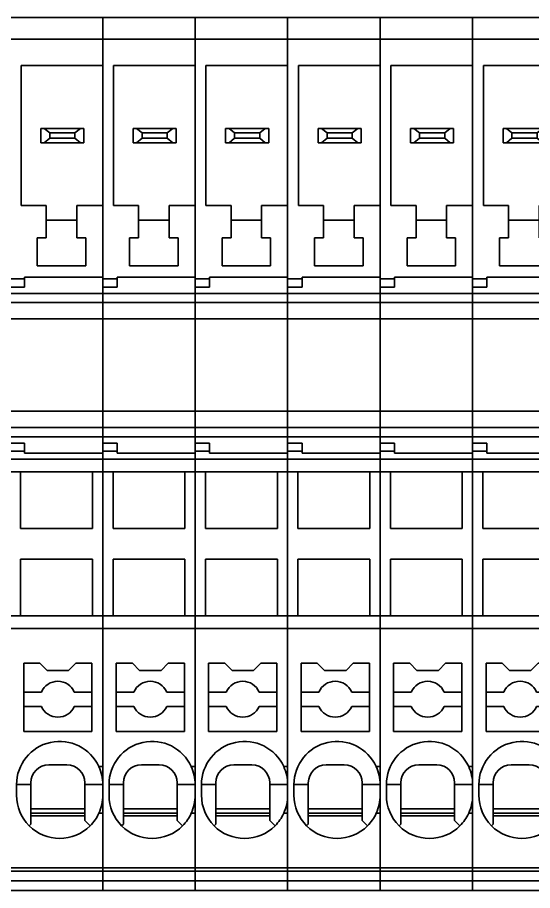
# Model space of a CAD drawing. Header units: millimetres. Extents: x 7 to 587, y 2 to 418.
# Drawn here: x 204.6 to 233.29, y 221 to 269.6 of the extents above; entities that cross this region are included whole.
import ezdxf

# ---------------------------------------------------------------- set-up
doc = ezdxf.new("R2010")
doc.units = ezdxf.units.MM
doc.layers.add('GR1_01', color=7, linetype='Continuous')

# ---------------------------------------------------------------- blocks, each defined once
blk = doc.blocks.new('BLKF068')
at = {"layer": 'GR1_01', "color": 3, "linetype": 'Continuous', "lineweight": 35}
for p, q in [((204.2, 268.4), (204.2, 269.6)), ((209.35, 269.6), (204.2, 269.6)), ((209.35, 269.6), (209.35, 268.4)), ((209.35, 268.4), (204.2, 268.4)), ((204.2, 255.049), (204.2, 268.4)), ((209.35, 268.4), (209.35, 266.925)), ((204.8, 266.925), (209.35, 266.925)), ((204.8, 259.125), (204.8, 266.925)), ((209.35, 259.125), (209.35, 266.925)), ((206.084, 263.425), (205.895, 263.425)), ((205.895, 263.425), (205.895, 262.625)), ((206.395, 263.175), (206.084, 263.425)), ((208.106, 263.425), (206.084, 263.425)), ((208.106, 263.425), (207.795, 263.175)), ((208.295, 263.425), (208.106, 263.425)), ((208.295, 262.625), (208.295, 263.425)), ((207.795, 263.175), (206.395, 263.175)), ((206.395, 263.175), (206.395, 262.875)), ((207.795, 262.875), (207.795, 263.175)), ((205.895, 262.625), (206.084, 262.625)), ((206.084, 262.625), (206.395, 262.875)), ((206.084, 262.625), (208.106, 262.625)), ((206.395, 262.875), (207.795, 262.875)), ((207.795, 262.875), (208.106, 262.625)), ((208.106, 262.625), (208.295, 262.625)), ((206.2, 259.125), (204.8, 259.125)), ((206.2, 258.325), (206.2, 259.125)), ((207.9, 259.125), (207.9, 258.325)), ((209.35, 259.125), (207.9, 259.125)), ((209.35, 259.125), (209.35, 255.15)), ((206.2, 257.325), (206.2, 258.325)), ((206.2, 258.325), (207.9, 258.325)), ((207.9, 258.325), (207.9, 257.325)), ((205.7, 257.325), (206.2, 257.325)), ((205.7, 255.775), (205.7, 257.325)), ((207.9, 257.325), (208.4, 257.325)), ((208.4, 257.325), (208.4, 255.775)), ((208.4, 255.775), (205.7, 255.775)), ((205, 255.049), (204.2, 255.049)), ((204.2, 254.593), (204.2, 255.049)), ((209.35, 255.15), (205, 255.15)), ((205, 255.049), (205, 255.15)), ((205, 255.049), (205, 254.593)), ((209.35, 255.15), (209.35, 254.24)), ((205, 254.593), (204.2, 254.593)), ((204.2, 254.24), (204.2, 254.593)), ((204.2, 253.728), (204.2, 254.24)), ((204.2, 254.24), (209.35, 254.24)), ((209.35, 253.728), (209.35, 254.24)), ((209.35, 253.728), (204.2, 253.728)), ((204.2, 253.728), (204.2, 252.816)), ((209.35, 253.728), (209.35, 252.816)), ((204.2, 252.816), (209.35, 252.816)), ((204.2, 247.684), (204.2, 252.816)), ((209.35, 252.816), (209.35, 247.684)), ((204.2, 247.684), (209.35, 247.684)), ((204.2, 247.684), (204.2, 246.772)), ((209.35, 246.772), (209.35, 247.684)), ((209.35, 246.772), (204.2, 246.772)), ((204.2, 246.772), (204.2, 246.26)), ((209.35, 246.772), (209.35, 246.26)), ((204.2, 246.26), (209.35, 246.26)), ((204.2, 245.907), (204.2, 246.26)), ((209.35, 245.35), (209.35, 246.26)), ((205, 245.907), (204.2, 245.907)), ((204.2, 245.451), (204.2, 245.907)), ((205, 245.451), (204.2, 245.451)), ((204.2, 245.018), (204.2, 245.451)), ((205, 245.907), (205, 245.451)), ((205, 245.451), (205, 245.35)), ((204.2, 245.018), (209.35, 245.018)), ((204.2, 245.018), (204.2, 244.3)), ((209.35, 245.35), (205, 245.35)), ((209.35, 245.018), (209.35, 245.35)), ((209.35, 244.3), (209.35, 245.018)), ((204.2, 244.3), (204.2, 236.3)), ((204.2, 244.3), (204.775, 244.3)), ((204.775, 241.15), (204.775, 244.3)), ((204.775, 244.3), (208.775, 244.3)), ((208.775, 244.3), (208.775, 241.15)), ((208.775, 244.3), (209.35, 244.3)), ((209.35, 236.3), (209.35, 244.3)), ((208.775, 241.15), (204.775, 241.15)), ((204.775, 239.45), (208.775, 239.45)), ((204.775, 236.3), (204.775, 239.45)), ((208.775, 239.45), (208.775, 236.3)), ((204.2, 236.3), (204.2, 235.582)), ((204.775, 236.3), (204.2, 236.3)), ((208.775, 236.3), (204.775, 236.3)), ((209.35, 236.3), (208.775, 236.3)), ((209.35, 235.582), (209.35, 236.3)), ((209.35, 235.582), (204.2, 235.582)), ((204.2, 235.582), (204.2, 222.256)), ((209.35, 235.582), (209.35, 227.9)), ((204.95, 233.65), (205.85, 233.65)), ((204.95, 232.05), (204.95, 233.65)), ((205.85, 233.65), (206.25, 233.25)), ((207.45, 233.25), (207.85, 233.65)), ((207.85, 233.65), (208.75, 233.65)), ((208.75, 233.65), (208.75, 232.05)), ((206.25, 233.25), (207.45, 233.25)), ((204.95, 231.25), (204.95, 232.05)), ((204.95, 232.05), (205.933, 232.05)), ((207.767, 232.05), (208.75, 232.05)), ((208.75, 232.05), (208.75, 231.25)), ((204.95, 229.85), (204.95, 231.25)), ((205.933, 231.25), (204.95, 231.25)), ((208.75, 231.25), (207.767, 231.25)), ((208.75, 231.25), (208.75, 229.85)), ((208.75, 229.85), (204.95, 229.85)), ((209.35, 227.9), (209.132, 227.9)), ((209.35, 227.9), (209.35, 226.9)), ((205.35, 227), (205.35, 226.9)), ((208.35, 227), (208.35, 226.9)), ((204.55, 226.9), (204.55, 226.3)), ((205.35, 226.9), (204.55, 226.9)), ((205.35, 225.55), (205.35, 226.9)), ((208.35, 226.9), (209.35, 226.9)), ((208.35, 225.55), (208.35, 226.9)), ((209.35, 226.9), (209.35, 226.3)), ((209.35, 225.3), (209.35, 226.3)), ((205.35, 225.3), (205.35, 225.55)), ((205.35, 225.55), (208.35, 225.55)), ((208.35, 225.3), (208.35, 225.55)), ((205.35, 225.15), (205.35, 225.3)), ((205.35, 225.3), (208.35, 225.3)), ((205.35, 225.15), (208.35, 225.15)), ((205.35, 224.7), (205.35, 225.15)), ((208.35, 225.15), (208.35, 225.3)), ((208.35, 224.9), (208.35, 225.15)), ((209.132, 225.3), (209.35, 225.3)), ((209.35, 222.256), (209.35, 225.3)), ((205.253, 224.603), (205.35, 224.7)), ((208.35, 224.9), (208.647, 224.603)), ((209.35, 222.256), (204.2, 222.256)), ((204.2, 222.256), (204.2, 222.087)), ((209.35, 222.256), (209.35, 222.087)), ((209.35, 222.087), (204.2, 222.087)), ((204.2, 222.087), (204.2, 221.548)), ((209.35, 222.087), (209.35, 221.548)), ((209.35, 221.548), (204.2, 221.548)), ((204.2, 221.548), (204.2, 221)), ((209.35, 221), (209.35, 221.548)), ((209.35, 221), (204.2, 221))]:
    blk.add_line(p, q, dxfattribs=at)
for centre, radius, start, end in [((206.85, 231.65), 1, 23.5782, 156.4218), ((206.85, 231.65), 1, 203.5782, 336.4218), ((206.95, 226.9), 2.4, 24.6243, 180), ((206.35, 227), 1, 90, 180), ((207.35, 227), 1, 0, 90), ((206.95, 226.9), 2.4, 0, 24.6243), ((206.95, 226.3), 2.4, 180, 225), ((206.95, 226.3), 2.4, 335.3757, 0), ((206.95, 226.3), 2.4, 315, 335.3757), ((206.95, 226.3), 2.4, 225, 315)]:
    blk.add_arc(centre, radius, start, end, dxfattribs=at)
blk.add_open_spline([(206.35, 228), (206.389, 228), (206.464, 228), (206.579, 228), (206.699, 228), (206.829, 228), (206.963, 228), (207.097, 228), (207.226, 228), (207.309, 228), (207.35, 228)], degree=3, knots=[0, 0, 0, 0, 0.118021, 0.223255, 0.346586, 0.477449, 0.613456, 0.74891, 0.878338, 1, 1, 1, 1], dxfattribs=at)
blk = doc.blocks.new('BLKF069')
at = {"layer": 'GR1_01', "color": 3, "linetype": 'Continuous', "lineweight": 35}
for p, q in [((209.35, 268.4), (209.35, 269.6)), ((214.5, 269.6), (209.35, 269.6)), ((214.5, 269.6), (214.5, 268.4)), ((214.5, 268.4), (209.35, 268.4)), ((209.35, 255.049), (209.35, 268.4)), ((214.5, 268.4), (214.5, 266.925)), ((209.95, 266.925), (214.5, 266.925)), ((209.95, 259.125), (209.95, 266.925)), ((214.5, 259.125), (214.5, 266.925)), ((211.234, 263.425), (211.045, 263.425)), ((211.045, 263.425), (211.045, 262.625)), ((211.545, 263.175), (211.234, 263.425)), ((213.256, 263.425), (211.234, 263.425)), ((213.256, 263.425), (212.945, 263.175)), ((213.445, 263.425), (213.256, 263.425)), ((213.445, 262.625), (213.445, 263.425)), ((212.945, 263.175), (211.545, 263.175)), ((211.545, 263.175), (211.545, 262.875)), ((212.945, 262.875), (212.945, 263.175)), ((211.045, 262.625), (211.234, 262.625)), ((211.234, 262.625), (211.545, 262.875)), ((211.234, 262.625), (213.256, 262.625)), ((211.545, 262.875), (212.945, 262.875)), ((212.945, 262.875), (213.256, 262.625)), ((213.256, 262.625), (213.445, 262.625)), ((211.35, 259.125), (209.95, 259.125)), ((211.35, 258.325), (211.35, 259.125)), ((213.05, 259.125), (213.05, 258.325)), ((214.5, 259.125), (213.05, 259.125)), ((214.5, 259.125), (214.5, 255.15)), ((211.35, 257.325), (211.35, 258.325)), ((211.35, 258.325), (213.05, 258.325)), ((213.05, 258.325), (213.05, 257.325)), ((210.85, 257.325), (211.35, 257.325)), ((210.85, 255.775), (210.85, 257.325)), ((213.05, 257.325), (213.55, 257.325)), ((213.55, 257.325), (213.55, 255.775)), ((213.55, 255.775), (210.85, 255.775)), ((210.15, 255.049), (209.35, 255.049)), ((209.35, 254.593), (209.35, 255.049)), ((214.5, 255.15), (210.15, 255.15)), ((210.15, 255.049), (210.15, 255.15)), ((210.15, 255.049), (210.15, 254.593)), ((214.5, 255.15), (214.5, 254.24)), ((210.15, 254.593), (209.35, 254.593)), ((209.35, 254.24), (209.35, 254.593)), ((209.35, 253.728), (209.35, 254.24)), ((209.35, 254.24), (214.5, 254.24)), ((214.5, 253.728), (214.5, 254.24)), ((214.5, 253.728), (209.35, 253.728)), ((209.35, 253.728), (209.35, 252.816)), ((214.5, 253.728), (214.5, 252.816)), ((209.35, 252.816), (214.5, 252.816)), ((209.35, 247.684), (209.35, 252.816)), ((214.5, 252.816), (214.5, 247.684)), ((209.35, 247.684), (214.5, 247.684)), ((209.35, 247.684), (209.35, 246.772)), ((214.5, 246.772), (214.5, 247.684)), ((214.5, 246.772), (209.35, 246.772)), ((209.35, 246.772), (209.35, 246.26)), ((214.5, 246.772), (214.5, 246.26)), ((209.35, 246.26), (214.5, 246.26)), ((209.35, 245.907), (209.35, 246.26)), ((214.5, 245.35), (214.5, 246.26)), ((210.15, 245.907), (209.35, 245.907)), ((209.35, 245.451), (209.35, 245.907)), ((210.15, 245.451), (209.35, 245.451)), ((209.35, 245.018), (209.35, 245.451)), ((210.15, 245.907), (210.15, 245.451)), ((210.15, 245.451), (210.15, 245.35)), ((209.35, 245.018), (214.5, 245.018)), ((209.35, 245.018), (209.35, 244.3)), ((214.5, 245.35), (210.15, 245.35)), ((214.5, 245.018), (214.5, 245.35)), ((214.5, 244.3), (214.5, 245.018)), ((209.35, 244.3), (209.35, 236.3)), ((209.35, 244.3), (209.925, 244.3)), ((209.925, 241.15), (209.925, 244.3)), ((209.925, 244.3), (213.925, 244.3)), ((213.925, 244.3), (213.925, 241.15)), ((213.925, 244.3), (214.5, 244.3)), ((214.5, 236.3), (214.5, 244.3)), ((213.925, 241.15), (209.925, 241.15)), ((209.925, 239.45), (213.925, 239.45)), ((209.925, 236.3), (209.925, 239.45)), ((213.925, 239.45), (213.925, 236.3)), ((209.35, 236.3), (209.35, 235.582)), ((209.925, 236.3), (209.35, 236.3)), ((213.925, 236.3), (209.925, 236.3)), ((214.5, 236.3), (213.925, 236.3)), ((214.5, 235.582), (214.5, 236.3)), ((214.5, 235.582), (209.35, 235.582)), ((209.35, 235.582), (209.35, 222.256)), ((214.5, 235.582), (214.5, 227.9)), ((210.1, 233.65), (211, 233.65)), ((210.1, 232.05), (210.1, 233.65)), ((211, 233.65), (211.4, 233.25)), ((212.6, 233.25), (213, 233.65)), ((213, 233.65), (213.9, 233.65)), ((213.9, 233.65), (213.9, 232.05)), ((211.4, 233.25), (212.6, 233.25)), ((210.1, 231.25), (210.1, 232.05)), ((210.1, 232.05), (211.083, 232.05)), ((212.917, 232.05), (213.9, 232.05)), ((213.9, 232.05), (213.9, 231.25)), ((210.1, 229.85), (210.1, 231.25)), ((211.083, 231.25), (210.1, 231.25)), ((213.9, 231.25), (212.917, 231.25)), ((213.9, 231.25), (213.9, 229.85)), ((213.9, 229.85), (210.1, 229.85)), ((214.5, 227.9), (214.282, 227.9)), ((214.5, 227.9), (214.5, 226.9)), ((210.5, 227), (210.5, 226.9)), ((213.5, 227), (213.5, 226.9)), ((209.7, 226.9), (209.7, 226.3)), ((210.5, 226.9), (209.7, 226.9)), ((210.5, 225.55), (210.5, 226.9)), ((213.5, 226.9), (214.5, 226.9)), ((213.5, 225.55), (213.5, 226.9)), ((214.5, 226.9), (214.5, 226.3)), ((214.5, 225.3), (214.5, 226.3)), ((210.5, 225.3), (210.5, 225.55)), ((210.5, 225.55), (213.5, 225.55)), ((213.5, 225.3), (213.5, 225.55)), ((210.5, 225.15), (210.5, 225.3)), ((210.5, 225.3), (213.5, 225.3)), ((210.5, 225.15), (213.5, 225.15)), ((210.5, 224.7), (210.5, 225.15)), ((213.5, 225.15), (213.5, 225.3)), ((213.5, 224.9), (213.5, 225.15)), ((214.282, 225.3), (214.5, 225.3)), ((214.5, 222.256), (214.5, 225.3)), ((210.403, 224.603), (210.5, 224.7)), ((213.5, 224.9), (213.797, 224.603)), ((214.5, 222.256), (209.35, 222.256)), ((209.35, 222.256), (209.35, 222.087)), ((214.5, 222.256), (214.5, 222.087)), ((214.5, 222.087), (209.35, 222.087)), ((209.35, 222.087), (209.35, 221.548)), ((214.5, 222.087), (214.5, 221.548)), ((214.5, 221.548), (209.35, 221.548)), ((209.35, 221.548), (209.35, 221)), ((214.5, 221), (214.5, 221.548)), ((214.5, 221), (209.35, 221))]:
    blk.add_line(p, q, dxfattribs=at)
for centre, radius, start, end in [((212, 231.65), 1, 23.5782, 156.4218), ((212, 231.65), 1, 203.5782, 336.4218), ((212.1, 226.9), 2.4, 24.6243, 180), ((211.5, 227), 1, 90, 180), ((212.5, 227), 1, 0, 90), ((212.1, 226.9), 2.4, 0, 24.6243), ((212.1, 226.3), 2.4, 180, 225), ((212.1, 226.3), 2.4, 335.3757, 0), ((212.1, 226.3), 2.4, 315, 335.3757), ((212.1, 226.3), 2.4, 225, 315)]:
    blk.add_arc(centre, radius, start, end, dxfattribs=at)
blk.add_open_spline([(211.5, 228), (211.539, 228), (211.614, 228), (211.729, 228), (211.849, 228), (211.979, 228), (212.113, 228), (212.247, 228), (212.376, 228), (212.459, 228), (212.5, 228)], degree=3, knots=[0, 0, 0, 0, 0.118021, 0.223255, 0.346586, 0.477449, 0.613456, 0.74891, 0.878338, 1, 1, 1, 1], dxfattribs=at)
blk = doc.blocks.new('BLKF070')
at = {"layer": 'GR1_01', "color": 3, "linetype": 'Continuous', "lineweight": 35}
for p, q in [((214.5, 268.4), (214.5, 269.6)), ((219.65, 269.6), (214.5, 269.6)), ((219.65, 269.6), (219.65, 268.4)), ((219.65, 268.4), (214.5, 268.4)), ((214.5, 255.049), (214.5, 268.4)), ((219.65, 268.4), (219.65, 266.925)), ((215.1, 266.925), (219.65, 266.925)), ((215.1, 259.125), (215.1, 266.925)), ((219.65, 259.125), (219.65, 266.925)), ((216.384, 263.425), (216.195, 263.425)), ((216.195, 263.425), (216.195, 262.625)), ((216.695, 263.175), (216.384, 263.425)), ((218.406, 263.425), (216.384, 263.425)), ((218.406, 263.425), (218.095, 263.175)), ((218.595, 263.425), (218.406, 263.425)), ((218.595, 262.625), (218.595, 263.425)), ((218.095, 263.175), (216.695, 263.175)), ((216.695, 263.175), (216.695, 262.875)), ((218.095, 262.875), (218.095, 263.175)), ((216.195, 262.625), (216.384, 262.625)), ((216.384, 262.625), (216.695, 262.875)), ((216.384, 262.625), (218.406, 262.625)), ((216.695, 262.875), (218.095, 262.875)), ((218.095, 262.875), (218.406, 262.625)), ((218.406, 262.625), (218.595, 262.625)), ((216.5, 259.125), (215.1, 259.125)), ((216.5, 258.325), (216.5, 259.125)), ((218.2, 259.125), (218.2, 258.325)), ((219.65, 259.125), (218.2, 259.125)), ((219.65, 259.125), (219.65, 255.15)), ((216.5, 257.325), (216.5, 258.325)), ((216.5, 258.325), (218.2, 258.325)), ((218.2, 258.325), (218.2, 257.325)), ((216, 257.325), (216.5, 257.325)), ((216, 255.775), (216, 257.325)), ((218.2, 257.325), (218.7, 257.325)), ((218.7, 257.325), (218.7, 255.775)), ((218.7, 255.775), (216, 255.775)), ((215.3, 255.049), (214.5, 255.049)), ((214.5, 254.593), (214.5, 255.049)), ((219.65, 255.15), (215.3, 255.15)), ((215.3, 255.049), (215.3, 255.15)), ((215.3, 255.049), (215.3, 254.593)), ((219.65, 255.15), (219.65, 254.24)), ((215.3, 254.593), (214.5, 254.593)), ((214.5, 254.24), (214.5, 254.593)), ((214.5, 253.728), (214.5, 254.24)), ((214.5, 254.24), (219.65, 254.24)), ((219.65, 253.728), (219.65, 254.24)), ((219.65, 253.728), (214.5, 253.728)), ((214.5, 253.728), (214.5, 252.816)), ((219.65, 253.728), (219.65, 252.816)), ((214.5, 252.816), (219.65, 252.816)), ((214.5, 247.684), (214.5, 252.816)), ((219.65, 252.816), (219.65, 247.684)), ((214.5, 247.684), (219.65, 247.684)), ((214.5, 247.684), (214.5, 246.772)), ((219.65, 246.772), (219.65, 247.684)), ((219.65, 246.772), (214.5, 246.772)), ((214.5, 246.772), (214.5, 246.26)), ((219.65, 246.772), (219.65, 246.26)), ((214.5, 246.26), (219.65, 246.26)), ((214.5, 245.907), (214.5, 246.26)), ((219.65, 245.35), (219.65, 246.26)), ((215.3, 245.907), (214.5, 245.907)), ((214.5, 245.451), (214.5, 245.907)), ((215.3, 245.451), (214.5, 245.451)), ((214.5, 245.018), (214.5, 245.451)), ((215.3, 245.907), (215.3, 245.451)), ((215.3, 245.451), (215.3, 245.35)), ((214.5, 245.018), (219.65, 245.018)), ((214.5, 245.018), (214.5, 244.3)), ((219.65, 245.35), (215.3, 245.35)), ((219.65, 245.018), (219.65, 245.35)), ((219.65, 244.3), (219.65, 245.018)), ((214.5, 244.3), (214.5, 236.3)), ((214.5, 244.3), (215.075, 244.3)), ((215.075, 241.15), (215.075, 244.3)), ((215.075, 244.3), (219.075, 244.3)), ((219.075, 244.3), (219.075, 241.15)), ((219.075, 244.3), (219.65, 244.3)), ((219.65, 236.3), (219.65, 244.3)), ((219.075, 241.15), (215.075, 241.15)), ((215.075, 239.45), (219.075, 239.45)), ((215.075, 236.3), (215.075, 239.45)), ((219.075, 239.45), (219.075, 236.3)), ((214.5, 236.3), (214.5, 235.582)), ((215.075, 236.3), (214.5, 236.3)), ((219.075, 236.3), (215.075, 236.3)), ((219.65, 236.3), (219.075, 236.3)), ((219.65, 235.582), (219.65, 236.3)), ((219.65, 235.582), (214.5, 235.582)), ((214.5, 235.582), (214.5, 222.256)), ((219.65, 235.582), (219.65, 227.9)), ((215.25, 233.65), (216.15, 233.65)), ((215.25, 232.05), (215.25, 233.65)), ((216.15, 233.65), (216.55, 233.25)), ((217.75, 233.25), (218.15, 233.65)), ((218.15, 233.65), (219.05, 233.65)), ((219.05, 233.65), (219.05, 232.05)), ((216.55, 233.25), (217.75, 233.25)), ((215.25, 231.25), (215.25, 232.05)), ((215.25, 232.05), (216.233, 232.05)), ((218.067, 232.05), (219.05, 232.05)), ((219.05, 232.05), (219.05, 231.25)), ((215.25, 229.85), (215.25, 231.25)), ((216.233, 231.25), (215.25, 231.25)), ((219.05, 231.25), (218.067, 231.25)), ((219.05, 231.25), (219.05, 229.85)), ((219.05, 229.85), (215.25, 229.85)), ((219.65, 227.9), (219.432, 227.9)), ((219.65, 227.9), (219.65, 226.9)), ((215.65, 227), (215.65, 226.9)), ((218.65, 227), (218.65, 226.9)), ((214.85, 226.9), (214.85, 226.3)), ((215.65, 226.9), (214.85, 226.9)), ((215.65, 225.55), (215.65, 226.9)), ((218.65, 226.9), (219.65, 226.9)), ((218.65, 225.55), (218.65, 226.9)), ((219.65, 226.9), (219.65, 226.3)), ((219.65, 225.3), (219.65, 226.3)), ((215.65, 225.3), (215.65, 225.55)), ((215.65, 225.55), (218.65, 225.55)), ((218.65, 225.3), (218.65, 225.55)), ((215.65, 225.15), (215.65, 225.3)), ((215.65, 225.3), (218.65, 225.3)), ((215.65, 225.15), (218.65, 225.15)), ((215.65, 224.7), (215.65, 225.15)), ((218.65, 225.15), (218.65, 225.3)), ((218.65, 224.9), (218.65, 225.15)), ((219.432, 225.3), (219.65, 225.3)), ((219.65, 222.256), (219.65, 225.3)), ((215.553, 224.603), (215.65, 224.7)), ((218.65, 224.9), (218.947, 224.603)), ((219.65, 222.256), (214.5, 222.256)), ((214.5, 222.256), (214.5, 222.087)), ((219.65, 222.256), (219.65, 222.087)), ((219.65, 222.087), (214.5, 222.087)), ((214.5, 222.087), (214.5, 221.548)), ((219.65, 222.087), (219.65, 221.548)), ((219.65, 221.548), (214.5, 221.548)), ((214.5, 221.548), (214.5, 221)), ((219.65, 221), (219.65, 221.548)), ((219.65, 221), (214.5, 221))]:
    blk.add_line(p, q, dxfattribs=at)
for centre, radius, start, end in [((217.15, 231.65), 1, 23.5782, 156.4218), ((217.15, 231.65), 1, 203.5782, 336.4218), ((217.25, 226.9), 2.4, 24.6243, 180), ((216.65, 227), 1, 90, 180), ((217.65, 227), 1, 0, 90), ((217.25, 226.9), 2.4, 0, 24.6243), ((217.25, 226.3), 2.4, 180, 225), ((217.25, 226.3), 2.4, 335.3757, 0), ((217.25, 226.3), 2.4, 315, 335.3757), ((217.25, 226.3), 2.4, 225, 315)]:
    blk.add_arc(centre, radius, start, end, dxfattribs=at)
blk.add_open_spline([(216.65, 228), (216.689, 228), (216.764, 228), (216.879, 228), (216.999, 228), (217.129, 228), (217.263, 228), (217.397, 228), (217.526, 228), (217.609, 228), (217.65, 228)], degree=3, knots=[0, 0, 0, 0, 0.118021, 0.223255, 0.346586, 0.477449, 0.613456, 0.74891, 0.878338, 1, 1, 1, 1], dxfattribs=at)
blk = doc.blocks.new('BLKF060')
at = {"layer": 'GR1_01', "color": 3, "linetype": 'Continuous', "lineweight": 35}
for name in ['BLKF068', 'BLKF069', 'BLKF070']:
    blk.add_blockref(name, (0, 0), dxfattribs=at)
blk = doc.blocks.new('BLKF072')
at = {"layer": 'GR1_01', "color": 3, "linetype": 'Continuous', "lineweight": 35}
for p, q in [((219.65, 268.4), (219.65, 269.6)), ((224.8, 269.6), (219.65, 269.6)), ((224.8, 269.6), (224.8, 268.4)), ((224.8, 268.4), (219.65, 268.4)), ((219.65, 255.049), (219.65, 268.4)), ((224.8, 268.4), (224.8, 266.925)), ((220.25, 266.925), (224.8, 266.925)), ((220.25, 259.125), (220.25, 266.925)), ((224.8, 259.125), (224.8, 266.925)), ((221.534, 263.425), (221.345, 263.425)), ((221.345, 263.425), (221.345, 262.625)), ((221.845, 263.175), (221.534, 263.425)), ((223.556, 263.425), (221.534, 263.425)), ((223.556, 263.425), (223.245, 263.175)), ((223.745, 263.425), (223.556, 263.425)), ((223.745, 262.625), (223.745, 263.425)), ((223.245, 263.175), (221.845, 263.175)), ((221.845, 263.175), (221.845, 262.875)), ((223.245, 262.875), (223.245, 263.175)), ((221.345, 262.625), (221.534, 262.625)), ((221.534, 262.625), (221.845, 262.875)), ((221.534, 262.625), (223.556, 262.625)), ((221.845, 262.875), (223.245, 262.875)), ((223.245, 262.875), (223.556, 262.625)), ((223.556, 262.625), (223.745, 262.625)), ((221.65, 259.125), (220.25, 259.125)), ((221.65, 258.325), (221.65, 259.125)), ((223.35, 259.125), (223.35, 258.325)), ((224.8, 259.125), (223.35, 259.125)), ((224.8, 259.125), (224.8, 255.15)), ((221.65, 257.325), (221.65, 258.325)), ((221.65, 258.325), (223.35, 258.325)), ((223.35, 258.325), (223.35, 257.325)), ((221.15, 257.325), (221.65, 257.325)), ((221.15, 255.775), (221.15, 257.325)), ((223.35, 257.325), (223.85, 257.325)), ((223.85, 257.325), (223.85, 255.775)), ((223.85, 255.775), (221.15, 255.775)), ((220.45, 255.049), (219.65, 255.049)), ((219.65, 254.593), (219.65, 255.049)), ((224.8, 255.15), (220.45, 255.15)), ((220.45, 255.049), (220.45, 255.15)), ((220.45, 255.049), (220.45, 254.593)), ((224.8, 255.15), (224.8, 254.24)), ((220.45, 254.593), (219.65, 254.593)), ((219.65, 254.24), (219.65, 254.593)), ((219.65, 253.728), (219.65, 254.24)), ((219.65, 254.24), (224.8, 254.24)), ((224.8, 253.728), (224.8, 254.24)), ((224.8, 253.728), (219.65, 253.728)), ((219.65, 253.728), (219.65, 252.816)), ((224.8, 253.728), (224.8, 252.816)), ((219.65, 252.816), (224.8, 252.816)), ((219.65, 247.684), (219.65, 252.816)), ((224.8, 252.816), (224.8, 247.684)), ((219.65, 247.684), (224.8, 247.684)), ((219.65, 247.684), (219.65, 246.772)), ((224.8, 246.772), (224.8, 247.684)), ((224.8, 246.772), (219.65, 246.772)), ((219.65, 246.772), (219.65, 246.26)), ((224.8, 246.772), (224.8, 246.26)), ((219.65, 246.26), (224.8, 246.26)), ((219.65, 245.907), (219.65, 246.26)), ((224.8, 245.35), (224.8, 246.26)), ((220.45, 245.907), (219.65, 245.907)), ((219.65, 245.451), (219.65, 245.907)), ((220.45, 245.451), (219.65, 245.451)), ((219.65, 245.018), (219.65, 245.451)), ((220.45, 245.907), (220.45, 245.451)), ((220.45, 245.451), (220.45, 245.35)), ((219.65, 245.018), (224.8, 245.018)), ((219.65, 245.018), (219.65, 244.3)), ((224.8, 245.35), (220.45, 245.35)), ((224.8, 245.018), (224.8, 245.35)), ((224.8, 244.3), (224.8, 245.018)), ((219.65, 244.3), (219.65, 236.3)), ((219.65, 244.3), (220.225, 244.3)), ((220.225, 241.15), (220.225, 244.3)), ((220.225, 244.3), (224.225, 244.3)), ((224.225, 244.3), (224.225, 241.15)), ((224.225, 244.3), (224.8, 244.3)), ((224.8, 236.3), (224.8, 244.3)), ((224.225, 241.15), (220.225, 241.15)), ((220.225, 239.45), (224.225, 239.45)), ((220.225, 236.3), (220.225, 239.45)), ((224.225, 239.45), (224.225, 236.3)), ((219.65, 236.3), (219.65, 235.582)), ((220.225, 236.3), (219.65, 236.3)), ((224.225, 236.3), (220.225, 236.3)), ((224.8, 236.3), (224.225, 236.3)), ((224.8, 235.582), (224.8, 236.3)), ((224.8, 235.582), (219.65, 235.582)), ((219.65, 235.582), (219.65, 222.256)), ((224.8, 235.582), (224.8, 227.9)), ((220.4, 233.65), (221.3, 233.65)), ((220.4, 232.05), (220.4, 233.65)), ((221.3, 233.65), (221.7, 233.25)), ((222.9, 233.25), (223.3, 233.65)), ((223.3, 233.65), (224.2, 233.65)), ((224.2, 233.65), (224.2, 232.05)), ((221.7, 233.25), (222.9, 233.25)), ((220.4, 231.25), (220.4, 232.05)), ((220.4, 232.05), (221.383, 232.05)), ((223.217, 232.05), (224.2, 232.05)), ((224.2, 232.05), (224.2, 231.25)), ((220.4, 229.85), (220.4, 231.25)), ((221.383, 231.25), (220.4, 231.25)), ((224.2, 231.25), (223.217, 231.25)), ((224.2, 231.25), (224.2, 229.85)), ((224.2, 229.85), (220.4, 229.85)), ((224.8, 227.9), (224.582, 227.9)), ((224.8, 227.9), (224.8, 226.9)), ((220.8, 227), (220.8, 226.9)), ((223.8, 227), (223.8, 226.9)), ((220, 226.9), (220, 226.3)), ((220.8, 226.9), (220, 226.9)), ((220.8, 225.55), (220.8, 226.9)), ((223.8, 226.9), (224.8, 226.9)), ((223.8, 225.55), (223.8, 226.9)), ((224.8, 226.9), (224.8, 226.3)), ((224.8, 225.3), (224.8, 226.3)), ((220.8, 225.3), (220.8, 225.55)), ((220.8, 225.55), (223.8, 225.55)), ((223.8, 225.3), (223.8, 225.55)), ((220.8, 225.15), (220.8, 225.3)), ((220.8, 225.3), (223.8, 225.3)), ((220.8, 225.15), (223.8, 225.15)), ((220.8, 224.7), (220.8, 225.15)), ((223.8, 225.15), (223.8, 225.3)), ((223.8, 224.9), (223.8, 225.15)), ((224.582, 225.3), (224.8, 225.3)), ((224.8, 222.256), (224.8, 225.3)), ((220.703, 224.603), (220.8, 224.7)), ((223.8, 224.9), (224.097, 224.603)), ((224.8, 222.256), (219.65, 222.256)), ((219.65, 222.256), (219.65, 222.087)), ((224.8, 222.256), (224.8, 222.087)), ((224.8, 222.087), (219.65, 222.087)), ((219.65, 222.087), (219.65, 221.548)), ((224.8, 222.087), (224.8, 221.548)), ((224.8, 221.548), (219.65, 221.548)), ((219.65, 221.548), (219.65, 221)), ((224.8, 221), (224.8, 221.548)), ((224.8, 221), (219.65, 221))]:
    blk.add_line(p, q, dxfattribs=at)
for centre, radius, start, end in [((222.3, 231.65), 1, 23.5782, 156.4218), ((222.3, 231.65), 1, 203.5782, 336.4218), ((222.4, 226.9), 2.4, 24.6243, 180), ((221.8, 227), 1, 90, 180), ((222.8, 227), 1, 0, 90), ((222.4, 226.9), 2.4, 0, 24.6243), ((222.4, 226.3), 2.4, 180, 225), ((222.4, 226.3), 2.4, 335.3757, 0), ((222.4, 226.3), 2.4, 315, 335.3757), ((222.4, 226.3), 2.4, 225, 315)]:
    blk.add_arc(centre, radius, start, end, dxfattribs=at)
blk.add_open_spline([(221.8, 228), (221.839, 228), (221.914, 228), (222.029, 228), (222.149, 228), (222.279, 228), (222.413, 228), (222.547, 228), (222.676, 228), (222.759, 228), (222.8, 228)], degree=3, knots=[0, 0, 0, 0, 0.118021, 0.223255, 0.346586, 0.477449, 0.613456, 0.74891, 0.878338, 1, 1, 1, 1], dxfattribs=at)
blk = doc.blocks.new('BLKF073')
at = {"layer": 'GR1_01', "color": 3, "linetype": 'Continuous', "lineweight": 35}
for p, q in [((224.8, 268.4), (224.8, 269.6)), ((229.95, 269.6), (224.8, 269.6)), ((229.95, 269.6), (229.95, 268.4)), ((229.95, 268.4), (224.8, 268.4)), ((224.8, 255.049), (224.8, 268.4)), ((229.95, 268.4), (229.95, 266.925)), ((225.4, 266.925), (229.95, 266.925)), ((225.4, 259.125), (225.4, 266.925)), ((229.95, 259.125), (229.95, 266.925)), ((226.684, 263.425), (226.495, 263.425)), ((226.495, 263.425), (226.495, 262.625)), ((226.995, 263.175), (226.684, 263.425)), ((228.706, 263.425), (226.684, 263.425)), ((228.706, 263.425), (228.395, 263.175)), ((228.895, 263.425), (228.706, 263.425)), ((228.895, 262.625), (228.895, 263.425)), ((228.395, 263.175), (226.995, 263.175)), ((226.995, 263.175), (226.995, 262.875)), ((228.395, 262.875), (228.395, 263.175)), ((226.495, 262.625), (226.684, 262.625)), ((226.684, 262.625), (226.995, 262.875)), ((226.684, 262.625), (228.706, 262.625)), ((226.995, 262.875), (228.395, 262.875)), ((228.395, 262.875), (228.706, 262.625)), ((228.706, 262.625), (228.895, 262.625)), ((226.8, 259.125), (225.4, 259.125)), ((226.8, 258.325), (226.8, 259.125)), ((228.5, 259.125), (228.5, 258.325)), ((229.95, 259.125), (228.5, 259.125)), ((229.95, 259.125), (229.95, 255.15)), ((226.8, 257.325), (226.8, 258.325)), ((226.8, 258.325), (228.5, 258.325)), ((228.5, 258.325), (228.5, 257.325)), ((226.3, 257.325), (226.8, 257.325)), ((226.3, 255.775), (226.3, 257.325)), ((228.5, 257.325), (229, 257.325)), ((229, 257.325), (229, 255.775)), ((229, 255.775), (226.3, 255.775)), ((225.6, 255.049), (224.8, 255.049)), ((224.8, 254.593), (224.8, 255.049)), ((229.95, 255.15), (225.6, 255.15)), ((225.6, 255.049), (225.6, 255.15)), ((225.6, 255.049), (225.6, 254.593)), ((229.95, 255.15), (229.95, 254.24)), ((225.6, 254.593), (224.8, 254.593)), ((224.8, 254.24), (224.8, 254.593)), ((224.8, 253.728), (224.8, 254.24)), ((224.8, 254.24), (229.95, 254.24)), ((229.95, 253.728), (229.95, 254.24)), ((229.95, 253.728), (224.8, 253.728)), ((224.8, 253.728), (224.8, 252.816)), ((229.95, 253.728), (229.95, 252.816)), ((224.8, 252.816), (229.95, 252.816)), ((224.8, 247.684), (224.8, 252.816)), ((229.95, 252.816), (229.95, 247.684)), ((224.8, 247.684), (229.95, 247.684)), ((224.8, 247.684), (224.8, 246.772)), ((229.95, 246.772), (229.95, 247.684)), ((229.95, 246.772), (224.8, 246.772)), ((224.8, 246.772), (224.8, 246.26)), ((229.95, 246.772), (229.95, 246.26)), ((224.8, 246.26), (229.95, 246.26)), ((224.8, 245.907), (224.8, 246.26)), ((229.95, 245.35), (229.95, 246.26)), ((225.6, 245.907), (224.8, 245.907)), ((224.8, 245.451), (224.8, 245.907)), ((225.6, 245.451), (224.8, 245.451)), ((224.8, 245.018), (224.8, 245.451)), ((225.6, 245.907), (225.6, 245.451)), ((225.6, 245.451), (225.6, 245.35)), ((224.8, 245.018), (229.95, 245.018)), ((224.8, 245.018), (224.8, 244.3)), ((229.95, 245.35), (225.6, 245.35)), ((229.95, 245.018), (229.95, 245.35)), ((229.95, 244.3), (229.95, 245.018)), ((224.8, 244.3), (224.8, 236.3)), ((224.8, 244.3), (225.375, 244.3)), ((225.375, 241.15), (225.375, 244.3)), ((225.375, 244.3), (229.375, 244.3)), ((229.375, 244.3), (229.375, 241.15)), ((229.375, 244.3), (229.95, 244.3)), ((229.95, 236.3), (229.95, 244.3)), ((229.375, 241.15), (225.375, 241.15)), ((225.375, 239.45), (229.375, 239.45)), ((225.375, 236.3), (225.375, 239.45)), ((229.375, 239.45), (229.375, 236.3)), ((224.8, 236.3), (224.8, 235.582)), ((225.375, 236.3), (224.8, 236.3)), ((229.375, 236.3), (225.375, 236.3)), ((229.95, 236.3), (229.375, 236.3)), ((229.95, 235.582), (229.95, 236.3)), ((229.95, 235.582), (224.8, 235.582)), ((224.8, 235.582), (224.8, 222.256)), ((229.95, 235.582), (229.95, 227.9)), ((225.55, 233.65), (226.45, 233.65)), ((225.55, 232.05), (225.55, 233.65)), ((226.45, 233.65), (226.85, 233.25)), ((228.05, 233.25), (228.45, 233.65)), ((228.45, 233.65), (229.35, 233.65)), ((229.35, 233.65), (229.35, 232.05)), ((226.85, 233.25), (228.05, 233.25)), ((225.55, 231.25), (225.55, 232.05)), ((225.55, 232.05), (226.533, 232.05)), ((228.367, 232.05), (229.35, 232.05)), ((229.35, 232.05), (229.35, 231.25)), ((225.55, 229.85), (225.55, 231.25)), ((226.533, 231.25), (225.55, 231.25)), ((229.35, 231.25), (228.367, 231.25)), ((229.35, 231.25), (229.35, 229.85)), ((229.35, 229.85), (225.55, 229.85)), ((229.95, 227.9), (229.732, 227.9)), ((229.95, 227.9), (229.95, 226.9)), ((225.95, 227), (225.95, 226.9)), ((228.95, 227), (228.95, 226.9)), ((225.15, 226.9), (225.15, 226.3)), ((225.95, 226.9), (225.15, 226.9)), ((225.95, 225.55), (225.95, 226.9)), ((228.95, 226.9), (229.95, 226.9)), ((228.95, 225.55), (228.95, 226.9)), ((229.95, 226.9), (229.95, 226.3)), ((229.95, 225.3), (229.95, 226.3)), ((225.95, 225.3), (225.95, 225.55)), ((225.95, 225.55), (228.95, 225.55)), ((228.95, 225.3), (228.95, 225.55)), ((225.95, 225.15), (225.95, 225.3)), ((225.95, 225.3), (228.95, 225.3)), ((225.95, 225.15), (228.95, 225.15)), ((225.95, 224.7), (225.95, 225.15)), ((228.95, 225.15), (228.95, 225.3)), ((228.95, 224.9), (228.95, 225.15)), ((229.732, 225.3), (229.95, 225.3)), ((229.95, 222.256), (229.95, 225.3)), ((225.853, 224.603), (225.95, 224.7)), ((228.95, 224.9), (229.247, 224.603)), ((229.95, 222.256), (224.8, 222.256)), ((224.8, 222.256), (224.8, 222.087)), ((229.95, 222.256), (229.95, 222.087)), ((229.95, 222.087), (224.8, 222.087)), ((224.8, 222.087), (224.8, 221.548)), ((229.95, 222.087), (229.95, 221.548)), ((229.95, 221.548), (224.8, 221.548)), ((224.8, 221.548), (224.8, 221)), ((229.95, 221), (229.95, 221.548)), ((229.95, 221), (224.8, 221))]:
    blk.add_line(p, q, dxfattribs=at)
for centre, radius, start, end in [((227.45, 231.65), 1, 23.5782, 156.4218), ((227.45, 231.65), 1, 203.5782, 336.4218), ((227.55, 226.9), 2.4, 24.6243, 180), ((226.95, 227), 1, 90, 180), ((227.95, 227), 1, 0, 90), ((227.55, 226.9), 2.4, 0, 24.6243), ((227.55, 226.3), 2.4, 180, 225), ((227.55, 226.3), 2.4, 335.3757, 0), ((227.55, 226.3), 2.4, 315, 335.3757), ((227.55, 226.3), 2.4, 225, 315)]:
    blk.add_arc(centre, radius, start, end, dxfattribs=at)
blk.add_open_spline([(226.95, 228), (226.989, 228), (227.064, 228), (227.179, 228), (227.299, 228), (227.429, 228), (227.563, 228), (227.697, 228), (227.826, 228), (227.909, 228), (227.95, 228)], degree=3, knots=[0, 0, 0, 0, 0.118021, 0.223255, 0.346586, 0.477449, 0.613456, 0.74891, 0.878338, 1, 1, 1, 1], dxfattribs=at)
blk = doc.blocks.new('BLKF074')
at = {"layer": 'GR1_01', "color": 3, "linetype": 'Continuous', "lineweight": 35}
for p, q in [((229.95, 268.4), (229.95, 269.6)), ((235.1, 269.6), (229.95, 269.6)), ((235.1, 269.6), (235.1, 268.4)), ((235.1, 268.4), (229.95, 268.4)), ((229.95, 255.049), (229.95, 268.4)), ((235.1, 268.4), (235.1, 266.925)), ((230.55, 266.925), (235.1, 266.925)), ((230.55, 259.125), (230.55, 266.925)), ((235.1, 259.125), (235.1, 266.925)), ((231.834, 263.425), (231.645, 263.425)), ((231.645, 263.425), (231.645, 262.625)), ((232.145, 263.175), (231.834, 263.425)), ((233.856, 263.425), (231.834, 263.425)), ((233.856, 263.425), (233.545, 263.175)), ((234.045, 263.425), (233.856, 263.425)), ((234.045, 262.625), (234.045, 263.425)), ((233.545, 263.175), (232.145, 263.175)), ((232.145, 263.175), (232.145, 262.875)), ((233.545, 262.875), (233.545, 263.175)), ((231.645, 262.625), (231.834, 262.625)), ((231.834, 262.625), (232.145, 262.875)), ((231.834, 262.625), (233.856, 262.625)), ((232.145, 262.875), (233.545, 262.875)), ((233.545, 262.875), (233.856, 262.625)), ((233.856, 262.625), (234.045, 262.625)), ((231.95, 259.125), (230.55, 259.125)), ((231.95, 258.325), (231.95, 259.125)), ((233.65, 259.125), (233.65, 258.325)), ((235.1, 259.125), (233.65, 259.125)), ((235.1, 259.125), (235.1, 255.15)), ((231.95, 257.325), (231.95, 258.325)), ((231.95, 258.325), (233.65, 258.325)), ((233.65, 258.325), (233.65, 257.325)), ((231.45, 257.325), (231.95, 257.325)), ((231.45, 255.775), (231.45, 257.325)), ((233.65, 257.325), (234.15, 257.325)), ((234.15, 257.325), (234.15, 255.775)), ((234.15, 255.775), (231.45, 255.775)), ((230.75, 255.049), (229.95, 255.049)), ((229.95, 254.593), (229.95, 255.049)), ((235.1, 255.15), (230.75, 255.15)), ((230.75, 255.049), (230.75, 255.15)), ((230.75, 255.049), (230.75, 254.593)), ((235.1, 255.15), (235.1, 254.24)), ((230.75, 254.593), (229.95, 254.593)), ((229.95, 254.24), (229.95, 254.593)), ((229.95, 253.728), (229.95, 254.24)), ((229.95, 254.24), (235.1, 254.24)), ((235.1, 253.728), (235.1, 254.24)), ((235.1, 253.728), (229.95, 253.728)), ((229.95, 253.728), (229.95, 252.816)), ((235.1, 253.728), (235.1, 252.816)), ((229.95, 252.816), (235.1, 252.816)), ((229.95, 247.684), (229.95, 252.816)), ((235.1, 252.816), (235.1, 247.684)), ((229.95, 247.684), (235.1, 247.684)), ((229.95, 247.684), (229.95, 246.772)), ((235.1, 246.772), (235.1, 247.684)), ((235.1, 246.772), (229.95, 246.772)), ((229.95, 246.772), (229.95, 246.26)), ((235.1, 246.772), (235.1, 246.26)), ((229.95, 246.26), (235.1, 246.26)), ((229.95, 245.907), (229.95, 246.26)), ((235.1, 245.35), (235.1, 246.26)), ((230.75, 245.907), (229.95, 245.907)), ((229.95, 245.451), (229.95, 245.907)), ((230.75, 245.451), (229.95, 245.451)), ((229.95, 245.018), (229.95, 245.451)), ((230.75, 245.907), (230.75, 245.451)), ((230.75, 245.451), (230.75, 245.35)), ((229.95, 245.018), (235.1, 245.018)), ((229.95, 245.018), (229.95, 244.3)), ((235.1, 245.35), (230.75, 245.35)), ((235.1, 245.018), (235.1, 245.35)), ((235.1, 244.3), (235.1, 245.018)), ((229.95, 244.3), (229.95, 236.3)), ((229.95, 244.3), (230.525, 244.3)), ((230.525, 241.15), (230.525, 244.3)), ((230.525, 244.3), (234.525, 244.3)), ((234.525, 244.3), (234.525, 241.15)), ((234.525, 244.3), (235.1, 244.3)), ((235.1, 236.3), (235.1, 244.3)), ((234.525, 241.15), (230.525, 241.15)), ((230.525, 239.45), (234.525, 239.45)), ((230.525, 236.3), (230.525, 239.45)), ((234.525, 239.45), (234.525, 236.3)), ((229.95, 236.3), (229.95, 235.582)), ((230.525, 236.3), (229.95, 236.3)), ((234.525, 236.3), (230.525, 236.3)), ((235.1, 236.3), (234.525, 236.3)), ((235.1, 235.582), (235.1, 236.3)), ((235.1, 235.582), (229.95, 235.582)), ((229.95, 235.582), (229.95, 222.256)), ((235.1, 235.582), (235.1, 227.9)), ((230.7, 233.65), (231.6, 233.65)), ((230.7, 232.05), (230.7, 233.65)), ((231.6, 233.65), (232, 233.25)), ((233.2, 233.25), (233.6, 233.65)), ((233.6, 233.65), (234.5, 233.65)), ((234.5, 233.65), (234.5, 232.05)), ((232, 233.25), (233.2, 233.25)), ((230.7, 231.25), (230.7, 232.05)), ((230.7, 232.05), (231.683, 232.05)), ((233.517, 232.05), (234.5, 232.05)), ((234.5, 232.05), (234.5, 231.25)), ((230.7, 229.85), (230.7, 231.25)), ((231.683, 231.25), (230.7, 231.25)), ((234.5, 231.25), (233.517, 231.25)), ((234.5, 231.25), (234.5, 229.85)), ((234.5, 229.85), (230.7, 229.85)), ((235.1, 227.9), (234.882, 227.9)), ((235.1, 227.9), (235.1, 226.9)), ((231.1, 227), (231.1, 226.9)), ((234.1, 227), (234.1, 226.9)), ((230.3, 226.9), (230.3, 226.3)), ((231.1, 226.9), (230.3, 226.9)), ((231.1, 225.55), (231.1, 226.9)), ((234.1, 226.9), (235.1, 226.9)), ((234.1, 225.55), (234.1, 226.9)), ((235.1, 226.9), (235.1, 226.3)), ((235.1, 225.3), (235.1, 226.3)), ((231.1, 225.3), (231.1, 225.55)), ((231.1, 225.55), (234.1, 225.55)), ((234.1, 225.3), (234.1, 225.55)), ((231.1, 225.15), (231.1, 225.3)), ((231.1, 225.3), (234.1, 225.3)), ((231.1, 225.15), (234.1, 225.15)), ((231.1, 224.7), (231.1, 225.15)), ((234.1, 225.15), (234.1, 225.3)), ((234.1, 224.9), (234.1, 225.15)), ((234.882, 225.3), (235.1, 225.3)), ((235.1, 222.256), (235.1, 225.3)), ((231.003, 224.603), (231.1, 224.7)), ((234.1, 224.9), (234.397, 224.603)), ((235.1, 222.256), (229.95, 222.256)), ((229.95, 222.256), (229.95, 222.087)), ((235.1, 222.256), (235.1, 222.087)), ((235.1, 222.087), (229.95, 222.087)), ((229.95, 222.087), (229.95, 221.548)), ((235.1, 222.087), (235.1, 221.548)), ((235.1, 221.548), (229.95, 221.548)), ((229.95, 221.548), (229.95, 221)), ((235.1, 221), (235.1, 221.548)), ((235.1, 221), (229.95, 221))]:
    blk.add_line(p, q, dxfattribs=at)
for centre, radius, start, end in [((232.6, 231.65), 1, 23.5782, 156.4218), ((232.6, 231.65), 1, 203.5782, 336.4218), ((232.7, 226.9), 2.4, 24.6243, 180), ((232.1, 227), 1, 90, 180), ((233.1, 227), 1, 0, 90), ((232.7, 226.9), 2.4, 0, 24.6243), ((232.7, 226.3), 2.4, 180, 225), ((232.7, 226.3), 2.4, 335.3757, 0), ((232.7, 226.3), 2.4, 315, 335.3757), ((232.7, 226.3), 2.4, 225, 315)]:
    blk.add_arc(centre, radius, start, end, dxfattribs=at)
blk.add_open_spline([(232.1, 228), (232.139, 228), (232.214, 228), (232.329, 228), (232.449, 228), (232.579, 228), (232.713, 228), (232.847, 228), (232.976, 228), (233.059, 228), (233.1, 228)], degree=3, knots=[0, 0, 0, 0, 0.118021, 0.223255, 0.346586, 0.477449, 0.613456, 0.74891, 0.878338, 1, 1, 1, 1], dxfattribs=at)
blk = doc.blocks.new('BLKF071')
at = {"layer": 'GR1_01', "color": 3, "linetype": 'Continuous', "lineweight": 35}
for name in ['BLKF072', 'BLKF073', 'BLKF074']:
    blk.add_blockref(name, (0, 0), dxfattribs=at)

msp = doc.modelspace()

# ---------------------------------------------------------------- block references
at = {"layer": 'GR1_01', "color": 3, "linetype": 'Continuous', "lineweight": 35}
for name in ['BLKF060', 'BLKF071']:
    msp.add_blockref(name, (0, 0), dxfattribs=at)

doc.saveas('drawing.dxf')
